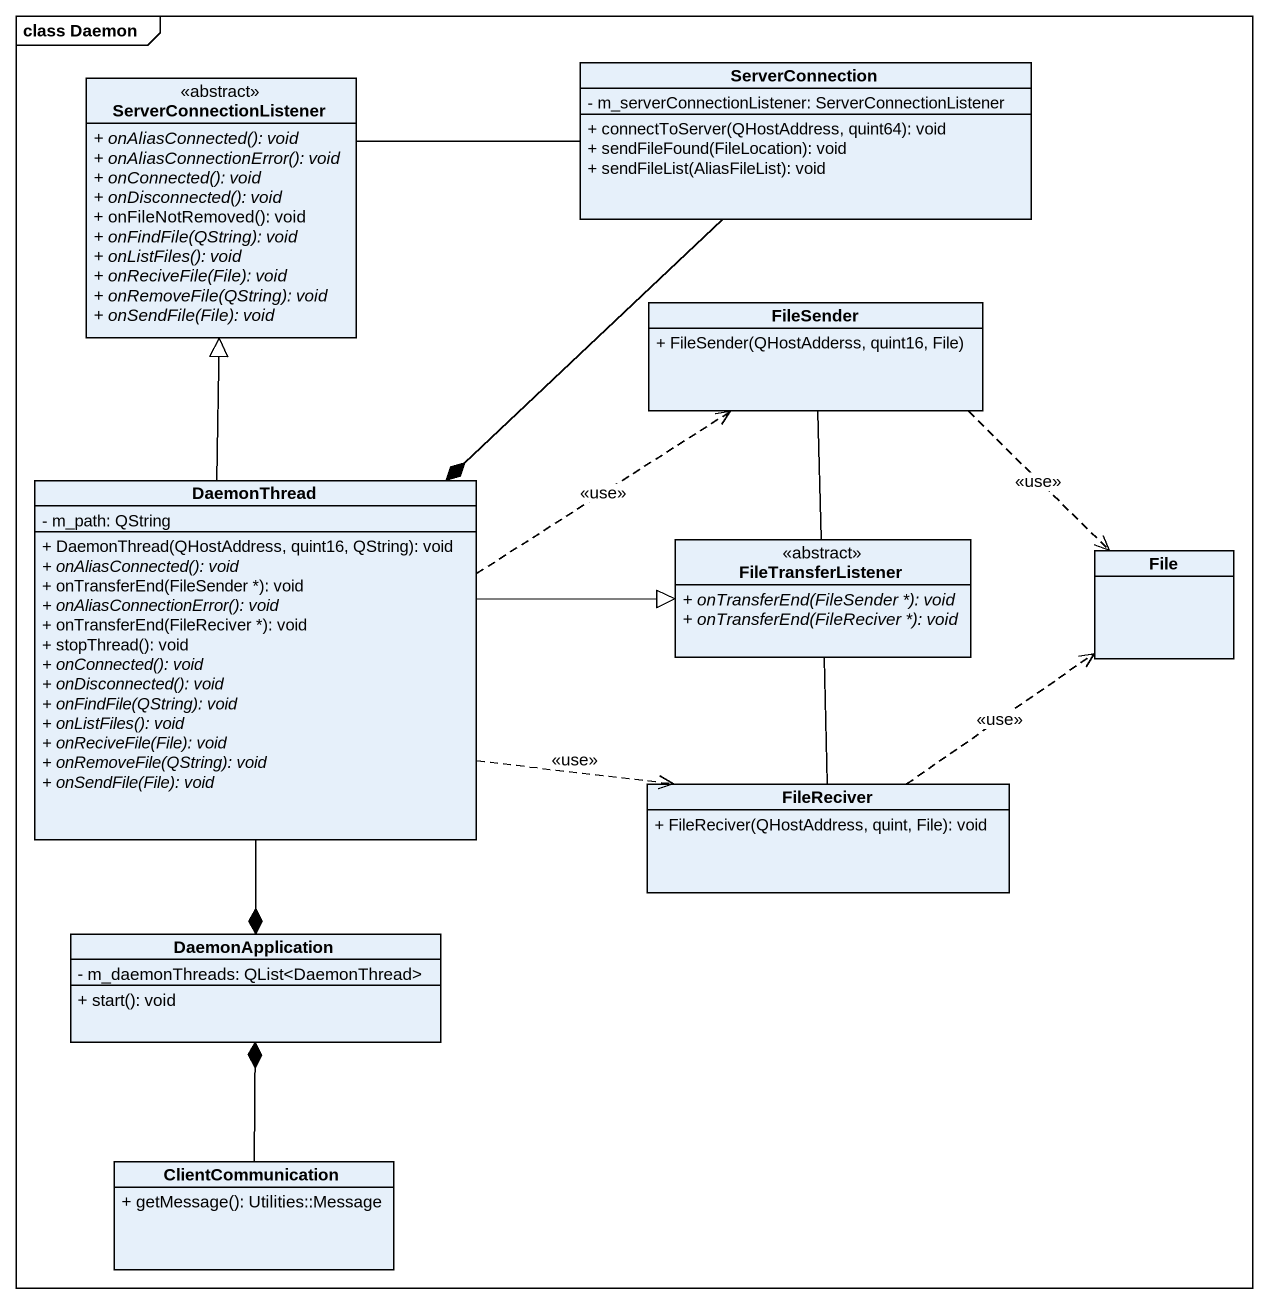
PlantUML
@startuml
mainframe class Daemon
hide circle
hide empty members
skinparam classAttributeIconSize 0
class ServerConnectionListener <<abstract>> {
  {abstract} + onAliasConnected(): void
  {abstract} + onAliasConnectionError(): void
  {abstract} + onConnected(): void
  {abstract} + onDisconnected(): void
  + onFileNotRemoved(): void
  {abstract} + onFindFile(QString): void
  {abstract} + onListFiles(): void
  {abstract} + onReciveFile(File): void
  {abstract} + onRemoveFile(QString): void
  {abstract} + onSendFile(File): void
}
class ServerConnection {
  - m_serverConnectionListener: ServerConnectionListener
  + connectToServer(QHostAddress, quint64): void
  + sendFileFound(FileLocation): void
  + sendFileList(AliasFileList): void
}
class FileSender {
  + FileSender(QHostAdderss, quint16, File)
}
class DaemonThread {
  - m_path: QString
  + DaemonThread(QHostAddress, quint16, QString): void
  {abstract} + onAliasConnected(): void
  + onTransferEnd(FileSender *): void
  {abstract} + onAliasConnectionError(): void
  + onTransferEnd(FileReciver *): void
  + stopThread(): void
  {abstract} + onConnected(): void
  {abstract} + onDisconnected(): void
  {abstract} + onFindFile(QString): void
  {abstract} + onListFiles(): void
  {abstract} + onReciveFile(File): void
  {abstract} + onRemoveFile(QString): void
  {abstract} + onSendFile(File): void
}
class FileTransferListener <<abstract>> {
  {abstract} + onTransferEnd(FileSender *): void
  {abstract} + onTransferEnd(FileReciver *): void
}
class "File" as File_
class FileReciver {
  + FileReciver(QHostAddress, quint, File): void
}
class DaemonApplication {
  - m_daemonThreads: QList<DaemonThread>
  + start(): void
}
class ClientCommunication {
  + getMessage(): Utilities::Message
}
ServerConnectionListener -right- ServerConnection
ServerConnection --* DaemonThread
FileSender -- FileTransferListener
FileSender ..> File_ : <<use>>
DaemonThread -up-|> ServerConnectionListener
DaemonThread .right.> FileSender : <<use>>
DaemonThread -right-|> FileTransferListener
DaemonThread .right.> FileReciver : <<use>>
DaemonThread --* DaemonApplication
FileReciver -up- FileTransferListener
FileReciver .up.> File_ : <<use>>
ClientCommunication -up-* DaemonApplication
@enduml
